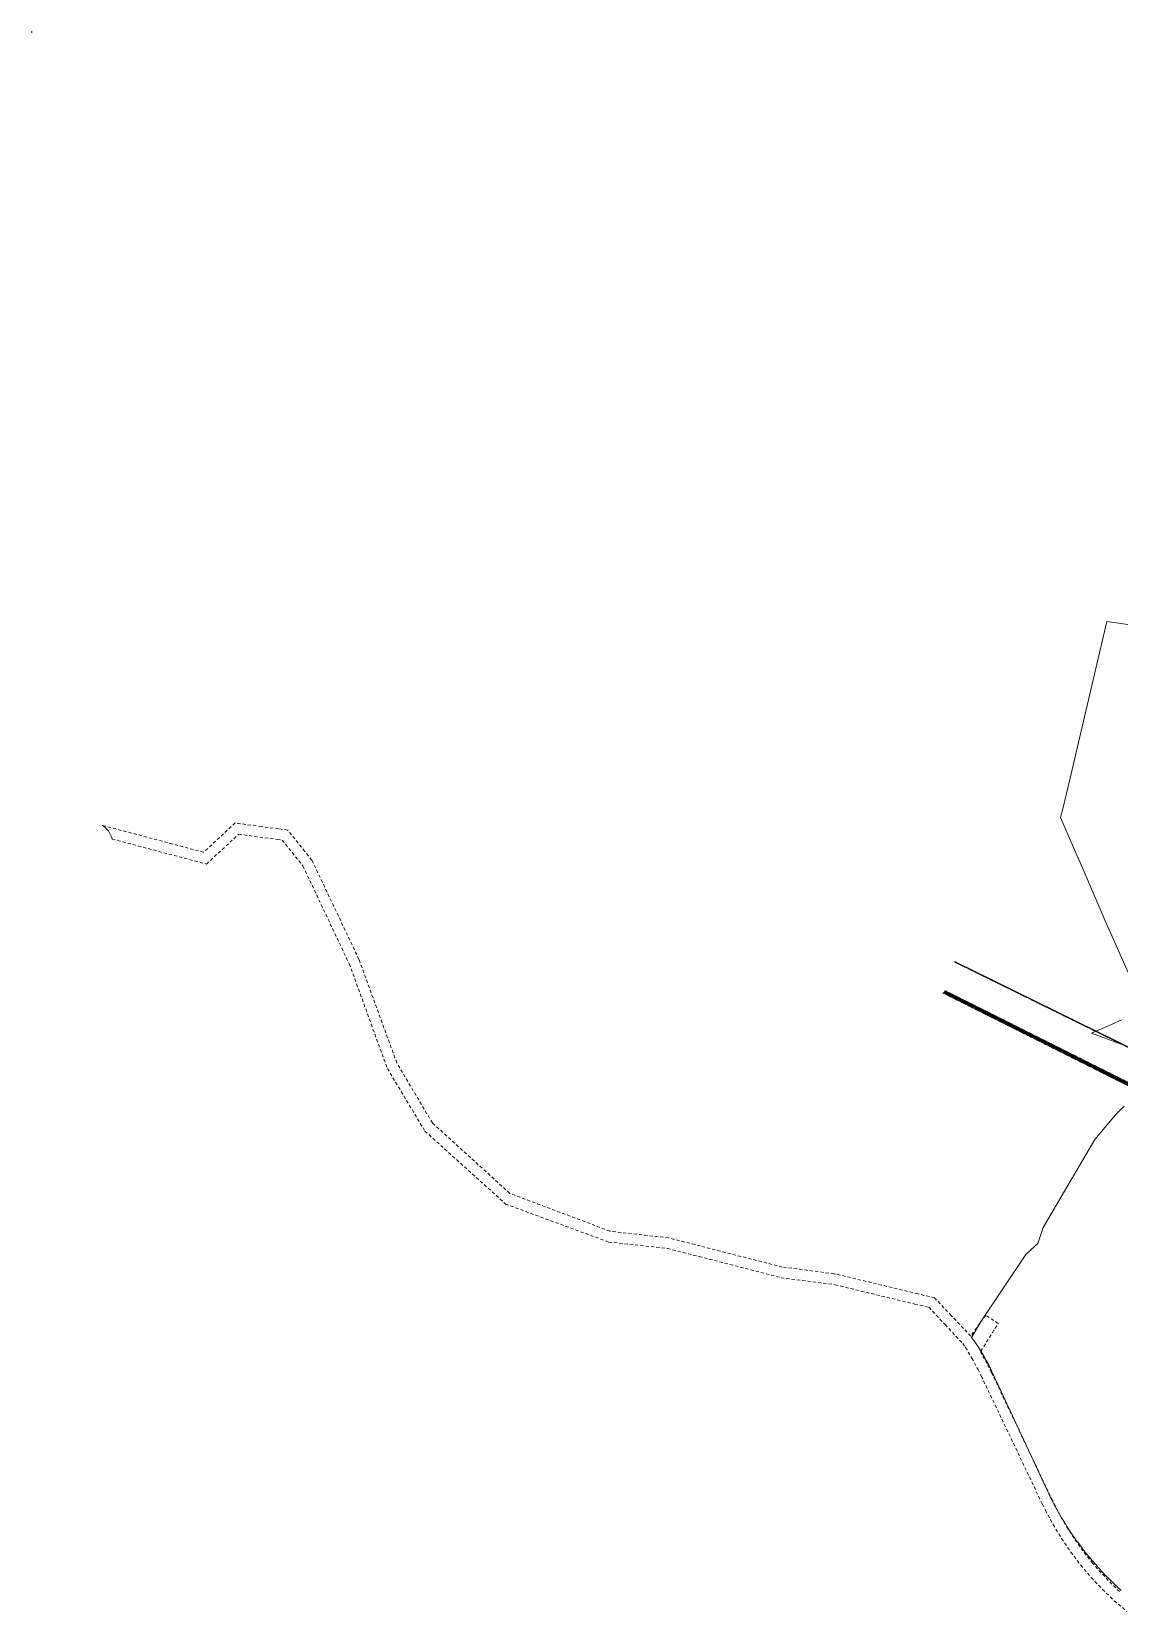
# Model space of a CAD drawing. Header units: metres. Extents: x 309024 to 312074, y 6251331 to 6253790.
# Drawn here: x 309024 to 310045, y 6252307 to 6253790 of the extents above; entities that cross this region are included whole.
import ezdxf

# ---------------------------------------------------------------- set-up
doc = ezdxf.new("R2010")
doc.units = ezdxf.units.M
doc.linetypes.add('Cable Exist OH', pattern=[1, 1, 0])
doc.linetypes.add('Dash', pattern=[5, 3, -2])
for name, color, linetype, lineweight in [('Cadastre Easements_SP_EXT', 9, 'Continuous', 5), ('Cadastre Land Parcels_SP_EXT', 9, 'Continuous', 5), ('Cadastre Roads_SP_EXT', 9, 'Continuous', 5)]:
    doc.layers.add(name, color=color, linetype=linetype, lineweight=lineweight)
doc.layers.add('Mains_HV_EXT', color=7, linetype='Continuous')
doc.layers.add('Mains_TR_EXT', color=7, linetype='Continuous')
doc.styles.get("Standard").update_dxf_attribs({"font": 'arial.ttf'})
doc.linetypes.add('Cable E OH', pattern='A,9.4,["E",Standard,S=1.7,R=0,X=0,Y=-1],0', length=9.4)
doc.linetypes.add('Cable P UG', pattern='A,6,-0.5,["P",Standard,S=1.7,R=0,X=0.5,Y=-1],-2.9', length=9.4)

msp = doc.modelspace()

# ---------------------------------------------------------------- linework, layer by layer
at = {"layer": 'Cadastre Easements_SP_EXT', "linetype": 'Dash'}
msp.add_lwpolyline([(310045.6, 6252325.4), (310035, 6252335.8), (310024.9, 6252346.7), (310020.5, 6252351.9), (310011.3, 6252363.5), (310002.8, 6252375.6), (309994.8, 6252388.2), (309987.6, 6252401.1), (309982.6, 6252411), (309925.3, 6252531.1), (309921.1, 6252539.4), (309914.9, 6252550.5), (309915.4, 6252551.2), (309931.6, 6252577.2), (309919.9, 6252584.9), (309915.8, 6252579.3), (309914.3, 6252577.3), (309905.9, 6252565.3), (309887.6, 6252584.6), (309873, 6252600), (309872.1, 6252601), (309871.9, 6252601.2), (309856.3, 6252604.9), (309779.6, 6252623.5), (309777.6, 6252623.8), (309729, 6252630.1), (309651.9, 6252649.9), (309622.3, 6252657.5), (309567.2, 6252663.8), (309473.2, 6252699.3), (309400.5, 6252765.5), (309367.1, 6252821.8), (309331.6, 6252919), (309287.5, 6253012.1), (309280.8, 6253020.4), (309264.8, 6253040.4), (309256.1, 6253041.6), (309240.2, 6253043.7), (309215.3, 6253047.1), (309185.8, 6253019.6), (309090.7, 6253044.9), (309090.7, 6253044.9), (309091.9, 6253044), (309093.1, 6253043), (309094.3, 6253042), (309095.4, 6253040.8), (309096.4, 6253039.6), (309097.5, 6253037.9), (309098.4, 6253036), (309099.2, 6253034), (309100, 6253032.1), (309100, 6253032), (309188.5, 6253008.5), (309218.6, 6253036.5), (309255, 6253031.6), (309259.5, 6253031), (309279, 6253006.8), (309281.2, 6253002.1), (309322.5, 6252914.7), (309358.3, 6252816.5), (309393.5, 6252757.8), (309469.3, 6252689.3), (309566, 6252653.6), (309621.2, 6252647.6), (309650.8, 6252640), (309727.8, 6252620.1), (309778.5, 6252613.5), (309853.3, 6252595.4), (309866.4, 6252592.3), (309866.7, 6252592.2), (309881.8, 6252576.1), (309898.4, 6252558.3), (309900.5, 6252555.1), (309900.8, 6252554.6), (309906.9, 6252544.7), (309912.8, 6252534), (309915.8, 6252527.8), (309973, 6252407.7), (309976, 6252401.8), (309983.2, 6252388.3), (309991.2, 6252375.2), (309999.8, 6252362.5), (310009.1, 6252350.3), (310019, 6252338.6), (310029.5, 6252327.4), (310040.6, 6252316.8), (310052.3, 6252306.8)], dxfattribs=at)
at = {"layer": 'Cadastre Land Parcels_SP_EXT', "linetype": 'Continuous'}
msp.add_lwpolyline([(310321.2, 6253195.1), (310127.8, 6253222.8), (310033.6, 6253236.2), (309998.8, 6253087.8), (309991.6, 6253058), (309990.2, 6253052.2), (310006.5, 6253014.8), (310006.7, 6253014.2), (310032, 6252955.1), (310069.3, 6252871.7), (310328.1, 6252985.5), (310334.5, 6252996), (310321.2, 6253195.1)], close=True, dxfattribs=at)
msp.add_lwpolyline([(310049.9, 6252781.1), (310041.9, 6252773), (310022.3, 6252749.9), (309973.8, 6252667.4), (309969, 6252652.3), (309966.1, 6252649.6), (309957.7, 6252641.9), (309915.8, 6252579.3), (309913.4, 6252575.6), (309906.5, 6252564.1), (309908.7, 6252561.1), (309910.9, 6252558.1), (309913, 6252555), (309915, 6252551.8), (309915.4, 6252551.2), (309917, 6252548.6), (309918.8, 6252545.4), (309920.7, 6252542.1), (309922.4, 6252538.8), (309924, 6252535.5), (309925.6, 6252532.1), (309981.8, 6252411.9), (309984, 6252407.6), (309986.3, 6252403.2), (309988.7, 6252399), (309991.2, 6252394.7), (309993.8, 6252390.5), (309996.4, 6252386.3), (309999, 6252382.2), (310001.8, 6252378.1), (310004.6, 6252374.1), (310007.5, 6252370.1), (310010.4, 6252366.2), (310013.4, 6252362.3), (310016.5, 6252358.5), (310019.7, 6252354.7), (310022.9, 6252351), (310026.1, 6252347.3), (310029.5, 6252343.7), (310032.8, 6252340.1), (310036.3, 6252336.6), (310039.8, 6252333.2), (310043.3, 6252329.8), (310047, 6252326.4)], dxfattribs=at)
at = {"layer": 'Cadastre Roads_SP_EXT', "linetype": 'Continuous'}
msp.add_lwpolyline([(310047.4, 6252862.1), (310044.3, 6252860.7), (310019.1, 6252849.7), (310058.9, 6252835)], dxfattribs=at)
at = {"layer": 'Mains_HV_EXT', "linetype": 'Cable E OH'}
for points in [[(309890.6, 6252916.9), (310158.5, 6252785.1)], [(309890.6, 6252916.9), (310158.5, 6252785.1)], [(309880.6, 6252888.2), (310146.2, 6252755.1)], [(309881.1, 6252889.1), (310146.7, 6252756)]]:
    msp.add_lwpolyline(points, dxfattribs=at)
at = {"layer": 'Mains_HV_EXT', "linetype": 'Cable P UG'}
msp.add_lwpolyline([(309880.8, 6252888.7), (310146.4, 6252755.6)], dxfattribs=at)
at = {"layer": 'Mains_TR_EXT', "linetype": 'Cable Exist OH'}
for points in [[(309024.3, 6253790.2), (309024.3, 6253789.4)], [(309890.6, 6252916.9), (310158.5, 6252785.1)], [(309890.6, 6252916.9), (310158.5, 6252785.1)], [(309879.8, 6252887.8), (310145.6, 6252754.5)], [(310147.1, 6252756.4), (309881.4, 6252889.5)]]:
    msp.add_lwpolyline(points, dxfattribs=at)

doc.saveas('drawing.dxf')
